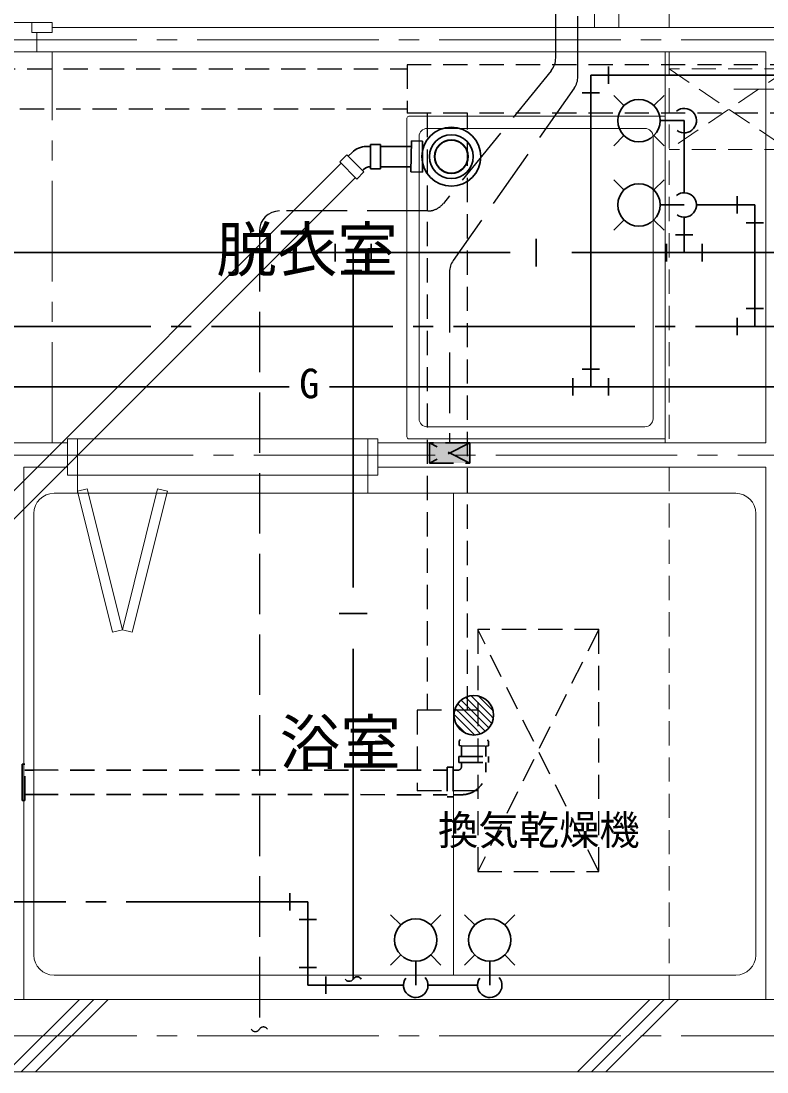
# Model space of a CAD drawing. Units: millimetres at full size, sheet at 1:50; details may follow other scales. Extents: x -9674 to 9699, y -6794 to 6791.
# Drawn here: x 111 to 1960, y -2682 to -76 of the extents above; entities that cross this region are included whole.
import ezdxf
from ezdxf.enums import TextEntityAlignment as Align

# ---------------------------------------------------------------- set-up
doc = ezdxf.new("R2010")
doc.units = ezdxf.units.MM
doc.header["$LTSCALE"] = 50
for name, pattern in [('CHAIN1', [8, 5, -1, 1, -1]), ('CHAIN2', [12, 9, -1, 1, -1]), ('DASHED1', [1.8, 1.2, -0.6]), ('DASHED3', [4, 3, -1])]:
    doc.linetypes.add(name, pattern=pattern)
for name, color, linetype, lineweight in [('1-0_芯', 134, 'CHAIN2', 9), ('1-1_躯体', 134, 'Continuous', 9), ('1-2_間仕切', 134, 'Continuous', 9), ('1-3_建具', 134, 'Continuous', 9), ('1-5_設備', 134, 'Continuous', 9), ('1-7_その他', 134, 'DASHED1', 9), ('1-8_ハッチ', 134, 'Continuous', 9), ('1-A_文字', 134, 'Continuous', 9), ('1-C_梁', 134, 'DASHED1', 9), ('1-D_記号', 134, 'CHAIN1', 9), ('2-0_芯', 3, 'Continuous', 35), ('2-2', 5, 'DASHED3', 25), ('2-3_建具', 4, 'Continuous', 35), ('2-9_金物', 1, 'CHAIN2', 35), ('2-A_文字', 6, 'Continuous', 35), ('2-C', 2, 'DASHED1', 25)]:
    doc.layers.add(name, color=color, linetype=linetype, lineweight=lineweight)
doc.styles.add('ＭＳ ゴシック', font='')
doc.styles.get('ＭＳ ゴシック').set_extended_font_data('MS Gothic')

msp = doc.modelspace()

# ---------------------------------------------------------------- linework, layer by layer
at = {"layer": '1-0_芯'}
for p, q in [((-8452.5, -122.32), (8157.5, -122.32)), ((87.5, -1152.32), (1987.5, -1152.32)), ((-8452.5, -2592.32), (8157.5, -2592.32))]:
    msp.add_line(p, q, dxfattribs=at)
at = {"layer": '1-1_躯体'}
for p, q in [((6047.5, -2502.32), (-6652.5, -2502.32)), ((6047.5, -2682.32), (-6652.5, -2682.32))]:
    msp.add_line(p, q, dxfattribs=at)
at = {"layer": '1-2_間仕切'}
for p, q in [((2013.5, -92.32), (187.5, -92.32)), ((150, -104.82), (150, -152.32)), ((150, -152.32), (1957.5, -152.32)), ((1957.5, -152.32), (1957.5, -1122.32)), ((57.5, -1122.32), (225.5, -1122.32)), ((995.5, -1122.32), (1957.5, -1122.32)), ((117.5, -2502.32), (117.5, -1182.32)), ((117.5, -1182.32), (225.5, -1182.32)), ((995.5, -1182.32), (1957.5, -1182.32)), ((1957.5, -1182.32), (1957.5, -2502.32))]:
    msp.add_line(p, q, dxfattribs=at)
at = {"layer": '1-3_建具', "linetype": 'DASHED1'}
for p, q in [((1532.5, 757.68), (1532.5, -92.32)), ((1592.5, 757.68), (1592.5, -92.32))]:
    msp.add_line(p, q, dxfattribs=at)
at = {"layer": '1-3_建具'}
for p, q in [((-612.5, -79.82), (137.5, -79.82)), ((137.5, -79.82), (137.5, -104.82)), ((187.5, -79.82), (137.5, -79.82)), ((187.5, -79.82), (187.5, -104.82)), ((187.5, -104.82), (137.5, -104.82)), ((150, -152.32), (-625, -152.32)), ((225.5, -1202.32), (225.5, -1112.32)), ((250.5, -1112.32), (225.5, -1112.32)), ((250.5, -1112.32), (250.5, -1202.32)), ((970.5, -1112.32), (250.5, -1112.32)), ((970.5, -1202.32), (970.5, -1112.32)), ((995.5, -1112.32), (970.5, -1112.32)), ((995.5, -1112.32), (995.5, -1202.32)), ((250.5, -1202.32), (225.5, -1202.32)), ((970.5, -1202.32), (250.5, -1202.32)), ((995.5, -1202.32), (970.5, -1202.32)), ((274.75, -1236.25), (250.5, -1242.32)), ((362.07, -1585.5), (274.75, -1236.25)), ((362.07, -1585.5), (449.38, -1236.25)), ((449.38, -1236.25), (473.63, -1242.32)), ((362.07, -1585.5), (337.81, -1591.57)), ((362.07, -1585.5), (386.32, -1591.57))]:
    msp.add_line(p, q, dxfattribs=at)
at = {"layer": '1-5_設備'}
for p, q in [((1707.5, -152.32), (1707.5, -1122.32)), ((1072.5, -312.32), (1707.5, -312.32)), ((1067.5, -1107.32), (1067.5, -317.32)), ((1097.5, -1062.32), (1097.5, -362.32)), ((1117.5, -342.32), (1657.5, -342.32)), ((1677.5, -1062.32), (1677.5, -362.32)), ((1657.5, -1082.32), (1117.5, -1082.32)), ((1707.5, -1112.32), (1072.5, -1112.32)), ((250.5, -1202.32), (250.5, -1247.32)), ((970.5, -1202.32), (970.5, -1247.32)), ((192.5, -1247.32), (1882.5, -1247.32)), ((250.5, -1242.32), (337.81, -1591.57)), ((473.63, -1242.32), (386.32, -1591.57)), ((1182.5, -1247.32), (1182.5, -2442.32)), ((142.5, -1297.32), (142.5, -2392.32)), ((1932.5, -2392.32), (1932.5, -1297.32)), ((1882.5, -2442.32), (192.5, -2442.32))]:
    msp.add_line(p, q, dxfattribs=at)
msp.add_circle((1177.5, -412.32), 40, dxfattribs=at)
for centre, radius, start, end in [((1072.5, -317.32), 5, 90, 180), ((1117.5, -362.32), 20, 90, 180), ((1657.5, -362.32), 20, 0, 90), ((1117.5, -1062.32), 20, 180, 270), ((1657.5, -1062.32), 20, 270, 0), ((1072.5, -1107.32), 5, 180, 270), ((192.5, -1297.32), 50, 90, 180), ((1882.5, -1297.32), 50, 0, 90), ((192.5, -2392.32), 50, 180, 270), ((1882.5, -2392.32), 50, 270, 0)]:
    msp.add_arc(centre, radius, start, end, dxfattribs=at)
at = {"layer": '1-7_その他'}
for p, q in [((2013.5, -194.72), (1717.5, -194.72)), ((1717.5, -194.72), (2013.5, -394.72)), ((2013.5, -194.72), (1717.5, -394.72)), ((2013.5, -394.72), (1717.5, -394.72))]:
    msp.add_line(p, q, dxfattribs=at)
at = {"layer": '1-8_ハッチ'}
for p, q in [((75.76, -2682.32), (255.76, -2502.32)), ((111.11, -2682.32), (291.11, -2502.32)), ((146.47, -2682.32), (326.47, -2502.32)), ((1489.97, -2682.32), (1669.97, -2502.32)), ((1525.33, -2682.32), (1705.33, -2502.32)), ((1560.68, -2682.32), (1740.68, -2502.32))]:
    msp.add_line(p, q, dxfattribs=at)
at = {"layer": '1-A_文字'}
msp.add_line((1877.47, -244.9), (2170.33, -244.9), dxfattribs=at)
at = {"layer": '1-C_梁'}
for p, q in [((1717.5, 757.68), (1717.5, -92.32)), ((1717.5, -152.32), (1717.5, -1122.32)), ((1717.5, -1182.32), (1717.5, -2502.32))]:
    msp.add_line(p, q, dxfattribs=at)
at = {"layer": '1-D_記号'}
msp.add_line((187.5, -1122.32), (187.5, -152.32), dxfattribs=at)
at = {"layer": '2-0_芯'}
for p, q in [((966.67, -387.32), (977.12, -387.32)), ((977.12, -382.32), (1002.12, -382.32)), ((1002.12, -382.32), (1002.12, -442.32)), ((1002.12, -387.32), (1078.26, -387.32)), ((1077.12, -450.08), (1078.51, -373.4)), ((1106.16, -373.96), (1078.51, -373.4)), ((1106.16, -373.96), (1106.16, -450.67)), ((918.43, -407.78), (900.75, -425.46)), ((960.86, -450.2), (918.43, -407.78)), ((931.32, -401.96), (921.97, -411.31)), ((904.29, -428.99), (-54.08, -1387.36)), ((943.18, -467.88), (900.75, -425.46)), ((977.03, -437.32), (977.12, -437.32)), ((1002.12, -437.32), (1077.36, -437.32)), ((939.64, -464.35), (-18.72, -1422.71)), ((960.86, -450.2), (943.18, -467.88)), ((959.35, -444.64), (957.32, -446.67)), ((1106.16, -450.67), (1077.12, -450.08)), ((1280.58, -1785.9), (1244.94, -1750.21)), ((1213.55, -1842.61), (1188.14, -1817.16))]:
    msp.add_line(p, q, dxfattribs=at)
at = {"layer": '2-0_芯', "linetype": 'DASHED1'}
for p, q in [((1196.56, -1872.67), (1196.68, -1861.67)), ((1196.56, -1872.67), (1202.25, -1873.33)), ((1202.25, -1873.33), (1263.85, -1874)), ((1202.78, -1899.75), (1202.8, -1872.93)), ((1263.22, -1899.79), (1263.23, -1874)), ((1269.56, -1873.46), (1263.85, -1874)), ((1269.56, -1873.46), (1269.68, -1862.46)), ((1195.94, -1914.55), (1195.95, -1899.72)), ((1195.94, -1899.75), (1269.94, -1899.8)), ((120.43, -2009), (120.37, -1919)), ((1167.02, -1926.14), (1181.84, -1926.15)), ((1181.82, -1926.14), (1181.77, -2000.14)), ((1202.74, -1924.23), (1202.75, -1914.55)), ((1263.18, -1934.77), (1263.19, -1914.59)), ((130.98, -1933.79), (120.38, -1933.79)), ((142.5, -1933.41), (1167.01, -1934.2)), ((1192.73, -1934.22), (1181.81, -1934.22)), ((113.14, -1964.01), (113.17, -2009.01)), ((142.5, -1994.33), (120.42, -1994.32)), ((142.5, -1994.22), (1166.97, -1994.72)), ((1203.16, -1994.74), (1181.77, -1994.73)), ((113.17, -2009.01), (120.43, -2009))]:
    msp.add_line(p, q, dxfattribs=at)
at = {"layer": '2-0_芯'}
for points in [[(977.12, -382.32), (977.12, -442.32), (1002.12, -442.32)], [(1261.5, -1837.55), (1233.1, -1809.11), (1221.66, -1797.66), (1193.26, -1769.22)], [(1270.6, -1828.98), (1239.34, -1797.67), (1233.11, -1791.43), (1201.85, -1760.13)], [(1277.52, -1818.21), (1257.02, -1797.68), (1233.12, -1773.76), (1212.62, -1753.23)], [(1281.51, -1804.52), (1274.69, -1797.69), (1233.13, -1756.08), (1226.32, -1749.25)], [(1235.16, -1846.55), (1233.07, -1844.47), (1186.31, -1797.63), (1184.23, -1795.55)], [(1249.9, -1843.62), (1233.08, -1826.79), (1203.98, -1797.65), (1187.18, -1780.81)]]:
    msp.add_lwpolyline(points, dxfattribs=at)
at = {"layer": '2-0_芯', "linetype": 'DASHED1'}
for points in [[(1195.94, -1914.55), (1269.94, -1914.6), (1269.95, -1899.77)], [(113.14, -1964.01), (113.11, -1919.01), (120.37, -1919)], [(1167.02, -1926.14), (1166.97, -2000.14), (1181.79, -2000.15)]]:
    msp.add_lwpolyline(points, dxfattribs=at)
at = {"layer": '2-0_芯'}
for centre, radius in [((1177.5, -412.32), 72.97), ((1177.5, -412.32), 54.3), ((1177.5, -412.32), 41.55), ((1233.1, -1797.67), 49.09)]:
    msp.add_circle(centre, radius, dxfattribs=at)
for centre, radius in [((966.67, -437.32), 50), ((977.03, -462.32), 25)]:
    msp.add_arc(centre, radius, 90, 135, dxfattribs=at)
at = {"layer": '2-0_芯', "linetype": 'DASHED1'}
for centre, radius, start, end in [((1194.72, -1858.18), 4, 299.37871, 359.37871), ((1271.71, -1859.02), 4, 179.37871, 239.37871), ((1192.74, -1924.22), 10, 269.9556, 359.9556), ((135.67, -2013.65), 80, 85.10214, 93.36328), ((1203.18, -1934.74), 60, 269.97203, 359.97203)]:
    msp.add_arc(centre, radius, start, end, dxfattribs=at)
at = {"layer": '2-2'}
for p, q in [((1491.19, -213.83), (1491.19, 229.39)), ((1436.23, -167.68), (1436.23, 78.91)), ((1425.05, -199.19), (1157.63, -528.63)), ((1482.1, -242.58), (1182.07, -669.64)), ((1118.81, -547.12), (751.52, -547.12)), ((701.52, -597.12), (701.52, -2576.37)), ((1172.98, -698.38), (1172.98, -1122.32))]:
    msp.add_line(p, q, dxfattribs=at)
at = {"layer": '2-2', "color": 4, "linetype": 'DASHED1', "lineweight": 35}
for p, q in [((1222.98, -1122.32), (1122.98, -1172.32)), ((1222.98, -1172.32), (1122.98, -1122.32)), ((1122.98, -1172.32), (1122.98, -1122.32)), ((1222.98, -1122.32), (1122.98, -1122.32)), ((1222.98, -1172.32), (1222.98, -1122.32)), ((1122.98, -1172.32), (1222.98, -1172.32))]:
    msp.add_line(p, q, dxfattribs=at)
at = {"layer": '2-2', "linetype": 'Continuous'}
for centre, start, end in [((1386.23, -167.68), 320.93153, 0), ((1441.19, -213.83), 324.91017, 0), ((751.52, -597.12), 90, 180), ((1222.98, -698.38), 144.91017, 180)]:
    msp.add_arc(centre, 50, start, end, dxfattribs=at)
at = {"layer": '2-2'}
for centre, radius, start, end in [((1118.81, -497.12), 50, 270, 320.93153), ((691.52, -2570.31), 11.7, 211.23674, 328.76326), ((711.52, -2582.44), 11.7, 31.23674, 148.76326)]:
    msp.add_arc(centre, radius, start, end, dxfattribs=at)
at = {"layer": '2-2', "color": 150}
msp.add_solid([(1222.98, -1172.32), (1122.98, -1172.32), (1222.98, -1122.32), (1122.98, -1122.32)], dxfattribs=at)
at = {"layer": '2-3_建具'}
for p, q in [((1567.31, -231.83), (1567.31, -188.63)), ((1523.02, -210.23), (1523.02, -983.48)), ((2164.31, -210.23), (1523.02, -210.23)), ((1501.42, -254.52), (1544.62, -254.52)), ((1478.72, -1005.08), (1478.72, -961.88)), ((1544.62, -939.18), (1501.42, -939.18)), ((1567.31, -1005.08), (1567.31, -961.88)), ((-341.85, -983.48), (775.3, -983.48)), ((875.3, -983.48), (2254.08, -983.48))]:
    msp.add_line(p, q, dxfattribs=at)
at = {"layer": '2-9_金物', "linetype": 'Continuous'}
for p, q in [((1605.35, -494.95), (1580.13, -469.73)), ((1679.67, -494.95), (1704.88, -469.73)), ((1695.06, -532.11), (1754.89, -532.11)), ((1605.35, -569.6), (1580.13, -594.81)), ((1679.67, -569.6), (1704.88, -594.81)), ((1052.1, -2317.78), (1026.89, -2292.56)), ((1126.42, -2317.78), (1151.64, -2292.56)), ((1052.1, -2392.1), (1026.89, -2417.32)), ((1126.42, -2392.1), (1151.64, -2417.32)), ((1089.26, -2407.49), (1089.26, -2467.33))]:
    msp.add_line(p, q, dxfattribs=at)
at = {"layer": '2-9_金物'}
for p, q in [((1885.89, -510.51), (1885.89, -553.71)), ((1785.23, -532.11), (1930.19, -532.11)), ((1930.19, -833.48), (1930.19, -532.11)), ((1908.59, -576.4), (1951.79, -576.4)), ((1951.79, -789.18), (1908.59, -789.18)), ((-617.43, -833.48), (2404.08, -833.48)), ((1885.89, -811.88), (1885.89, -855.08)), ((777.4, -2238.62), (777.4, -2281.82)), ((821.69, -2260.22), (-107.2, -2260.22)), ((821.69, -2467.33), (821.69, -2260.22)), ((800.09, -2304.51), (843.29, -2304.51)), ((843.29, -2423.03), (800.09, -2423.03)), ((865.99, -2488.93), (865.99, -2445.73)), ((1058.92, -2467.33), (821.69, -2467.33))]:
    msp.add_line(p, q, dxfattribs=at)
at = {"layer": '2-9_金物', "linetype": 'Continuous'}
for centre in [(1642.51, -532.11), (1089.26, -2354.94)]:
    msp.add_circle(centre, 52.55, dxfattribs=at)
for centre, start, end in [((1754.89, -532.11), 235.151, 129.51), ((1089.26, -2467.33), 145.151, 39.51)]:
    msp.add_arc(centre, 30.34, start, end, dxfattribs=at)
at = {"layer": '2-A_文字'}
for p, q in [((1605.35, -285.88), (1580.13, -260.66)), ((1679.67, -285.88), (1704.88, -260.66)), ((1695.06, -323.04), (1754.89, -323.04)), ((1754.89, -323.04), (1754.89, -501.77)), ((1605.35, -360.2), (1580.13, -385.42)), ((1679.67, -360.2), (1704.88, -385.42)), ((1754.89, -562.45), (1754.89, -650.46)), ((1388.14, -616.05), (1388.14, -684.88)), ((1776.49, -606.17), (1733.29, -606.17)), ((1323.64, -650.46), (-517.43, -650.46)), ((889.75, -628.86), (889.75, -672.06)), ((934.05, -1480.89), (934.05, -650.46)), ((978.34, -628.86), (978.34, -672.06)), ((2298.97, -650.46), (1476.05, -650.46)), ((1710.6, -672.06), (1710.6, -628.86)), ((1799.19, -672.06), (1799.19, -628.86)), ((912.45, -694.76), (955.65, -694.76)), ((968.46, -1545.4), (899.63, -1545.4)), ((934.05, -2451.76), (934.05, -1633.3)), ((1235.57, -2317.78), (1210.35, -2292.56)), ((1309.89, -2317.78), (1335.11, -2292.56)), ((1235.57, -2392.1), (1210.35, -2417.32)), ((1309.89, -2392.1), (1335.11, -2417.32)), ((1272.73, -2407.49), (1272.73, -2467.33)), ((1242.39, -2467.33), (1119.6, -2467.33))]:
    msp.add_line(p, q, dxfattribs=at)
for centre in [(1642.51, -323.04), (1272.73, -2354.94)]:
    msp.add_circle(centre, 52.55, dxfattribs=at)
for centre, radius, start, end in [((1754.89, -323.04), 30.34, 235.151, 129.51), ((944.05, -2457.83), 11.7, 31.23674, 148.76326), ((1272.73, -2467.33), 30.34, 145.151, 39.51), ((924.05, -2445.7), 11.7, 211.23674, 328.76326)]:
    msp.add_arc(centre, radius, start, end, dxfattribs=at)
at = {"layer": '2-C'}
for p, q in [((-234.04, -194.32), (1067.78, -194.32)), ((1067.78, -184.32), (1067.78, -304.32)), ((6437.5, -184.32), (1067.78, -184.32)), ((1067.78, -294.32), (-234.04, -294.32)), ((6437.5, -304.32), (1067.78, -304.32)), ((1117.78, -304.32), (1117.78, -1785.14)), ((1217.78, -1785.14), (1217.78, -304.32)), ((1242.78, -1585.14), (1242.78, -2185.14)), ((1542.78, -1585.14), (1242.78, -1585.14)), ((1542.78, -1585.14), (1242.78, -2185.14)), ((1542.78, -2185.14), (1242.78, -1585.14)), ((1092.78, -1785.14), (1092.78, -1985.14)), ((1242.78, -1785.14), (1092.78, -1785.14)), ((1242.78, -1985.14), (1092.78, -1985.14))]:
    msp.add_line(p, q, dxfattribs=at)
msp.add_lwpolyline([(1242.78, -2185.14), (1542.78, -2185.14), (1542.78, -1585.14)], dxfattribs=at)

# ---------------------------------------------------------------- texts
at = {"layer": '1-A_文字', "style": 'ＭＳ ゴシック'}
for s, p in [('脱衣室', (594.78, -730.68)), ('浴室', (752.1, -1952.71))]:
    msp.add_text(s, height=110, dxfattribs=at).set_placement(p, align=Align.BOTTOM_LEFT)
at = {"layer": '2-2', "color": 7, "style": 'ＭＳ ゴシック'}
msp.add_text('換気乾燥機', height=73.31, dxfattribs=at).set_placement((1144.49, -2141.06), align=Align.BOTTOM_LEFT)
at = {"layer": '2-3_建具', "color": 7, "style": 'ＭＳ ゴシック'}
msp.add_text('G', height=73.31, dxfattribs=at).set_placement((800.3, -1033.48), align=Align.BOTTOM_LEFT)

doc.saveas('drawing.dxf')
